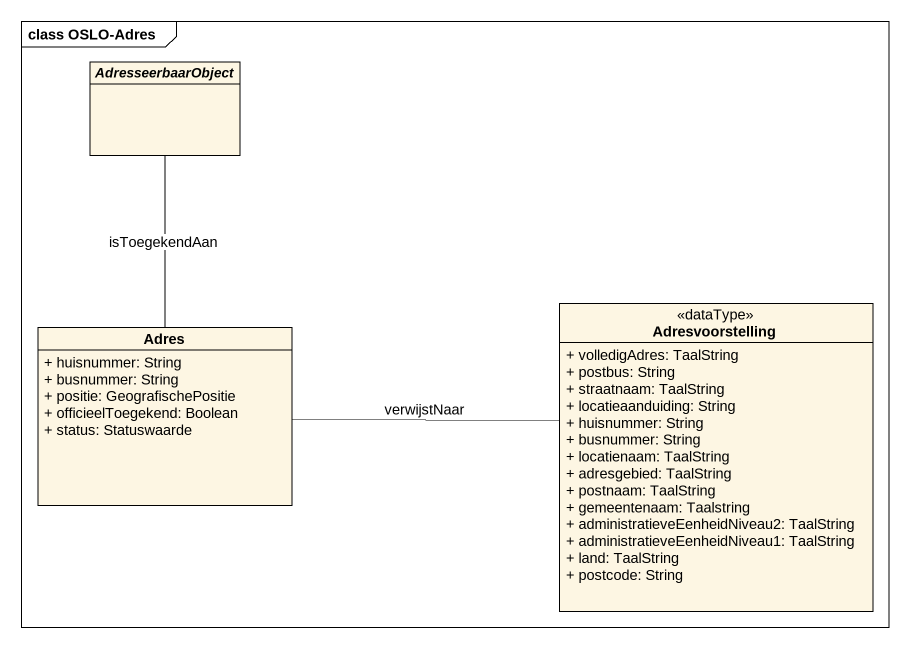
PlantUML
@startuml
mainframe class OSLO-Adres
hide circle
hide empty members
skinparam classAttributeIconSize 0
abstract class AdresseerbaarObject
class Adresvoorstelling <<dataType>> {
  + volledigAdres: TaalString
  + postbus: String
  + straatnaam: TaalString
  + locatieaanduiding: String
  + huisnummer: String
  + busnummer: String
  + locatienaam: TaalString
  + adresgebied: TaalString
  + postnaam: TaalString
  + gemeentenaam: Taalstring
  + administratieveEenheidNiveau2: TaalString
  + administratieveEenheidNiveau1: TaalString
  + land: TaalString
  + postcode: String
}
class Adres {
  + huisnummer: String
  + busnummer: String
  + positie: GeografischePositie
  + officieelToegekend: Boolean
  + status: Statuswaarde
}
Adresvoorstelling -left- Adres : verwijstNaar
Adres -up- AdresseerbaarObject : isToegekendAan
@enduml
